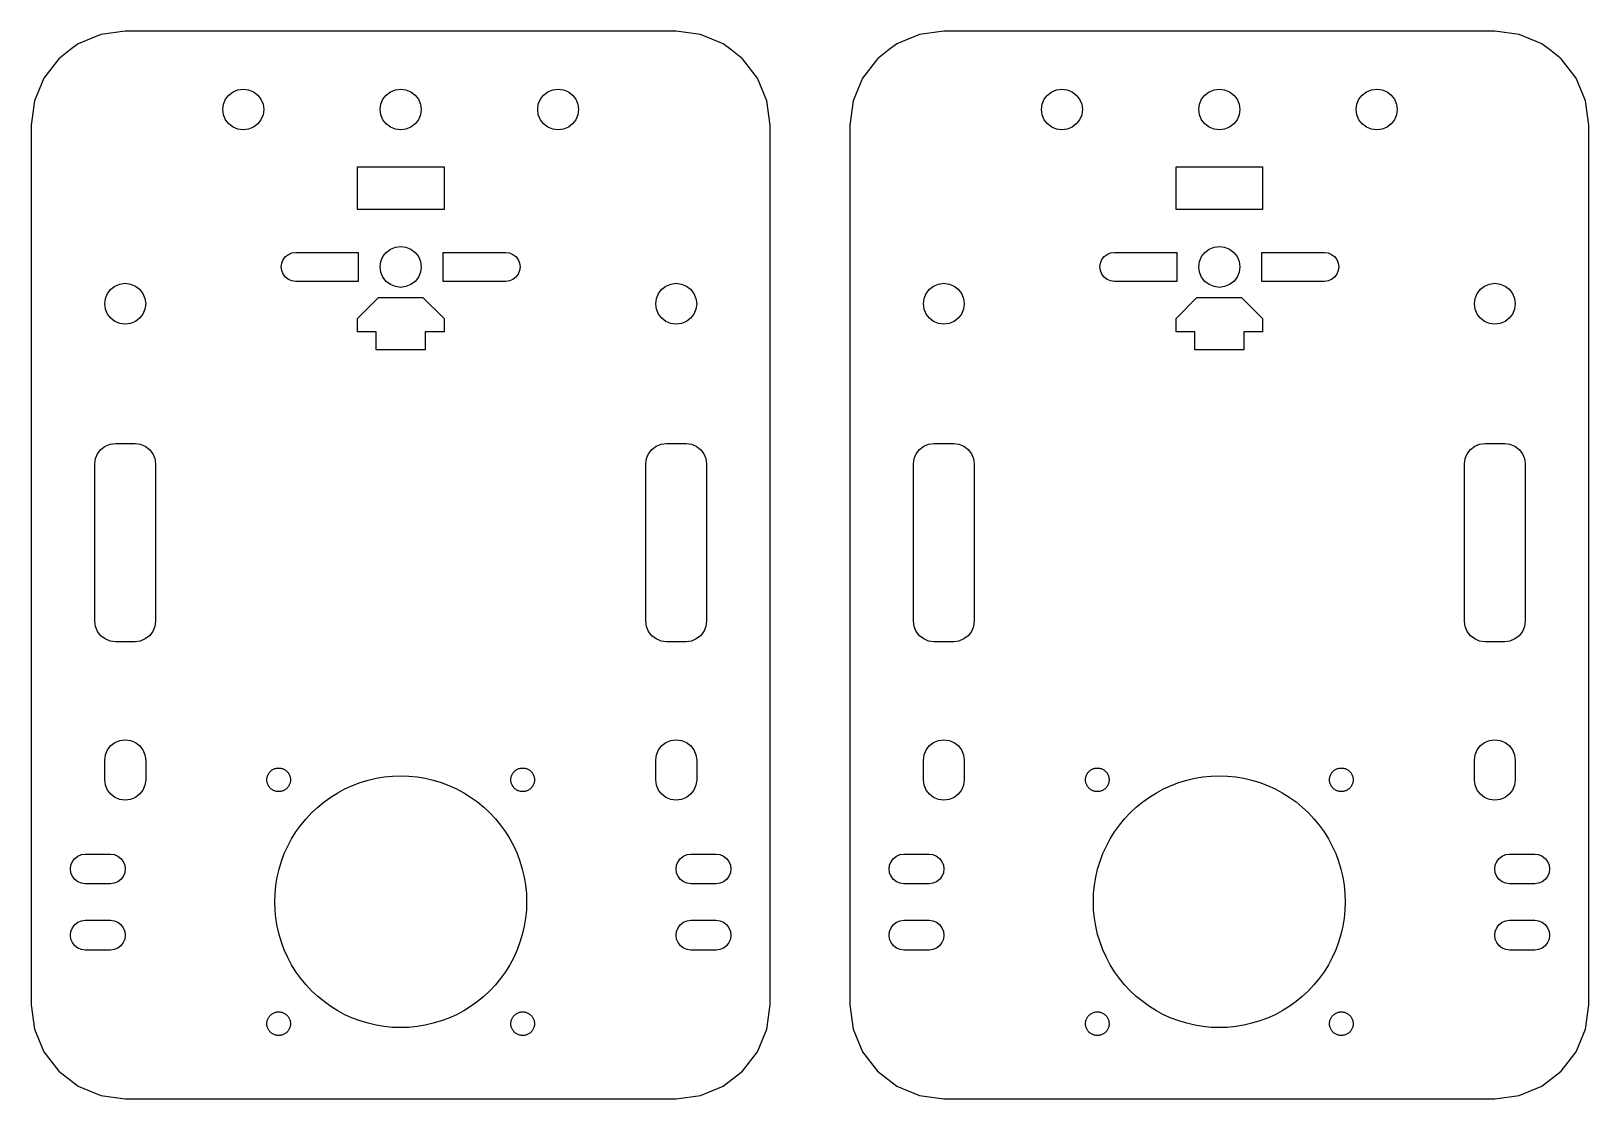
# Model space of a CAD drawing. Header units: metres. Extents: x 2991 to 3189, y 1101 to 1237.
import ezdxf

# ---------------------------------------------------------------- set-up
doc = ezdxf.new("R2010")
doc.units = ezdxf.units.M

msp = doc.modelspace()

# ---------------------------------------------------------------- linework, layer by layer
at = {"layer": 'Layer0'}
for points in [[(3067.17, 1100.88, 0), (3072.82, 1100.88, 0), (3075.91, 1101.29, 0), (3078.79, 1102.48, 0), (3081.26, 1104.38, 0), (3083.16, 1106.85, 0), (3084.35, 1109.73, 0), (3084.76, 1112.83, 0), (3084.76, 1224.64, 0), (3084.35, 1227.73, 0), (3083.16, 1230.61, 0), (3081.26, 1233.08, 0), (3079.76, 1234.23, 0), (3078.79, 1234.98, 0), (3075.91, 1236.17, 0), (3072.82, 1236.58, 0), (3002.82, 1236.58, 0), (2999.72, 1236.17, 0), (2996.84, 1234.98, 0), (2995.87, 1234.23, 0), (2994.37, 1233.08, 0), (2992.47, 1230.61, 0), (2991.28, 1227.73, 0), (2990.87, 1224.64, 0), (2990.87, 1112.83, 0), (2991.28, 1109.73, 0), (2992.47, 1106.85, 0), (2994.37, 1104.38, 0), (2996.84, 1102.48, 0), (2999.72, 1101.29, 0), (3002.82, 1100.88, 0), (3067.17, 1100.88, 0)], [(3171.17, 1100.88, 0), (3176.82, 1100.88, 0), (3179.91, 1101.29, 0), (3182.79, 1102.48, 0), (3185.26, 1104.38, 0), (3187.16, 1106.85, 0), (3188.35, 1109.73, 0), (3188.76, 1112.83, 0), (3188.76, 1224.64, 0), (3188.35, 1227.73, 0), (3187.16, 1230.61, 0), (3185.26, 1233.08, 0), (3183.76, 1234.23, 0), (3182.79, 1234.98, 0), (3179.91, 1236.17, 0), (3176.82, 1236.58, 0), (3106.82, 1236.58, 0), (3103.72, 1236.17, 0), (3100.84, 1234.98, 0), (3099.87, 1234.23, 0), (3098.37, 1233.08, 0), (3096.47, 1230.61, 0), (3095.28, 1227.73, 0), (3094.87, 1224.64, 0), (3094.87, 1112.83, 0), (3095.28, 1109.73, 0), (3096.47, 1106.85, 0), (3098.37, 1104.38, 0), (3100.84, 1102.48, 0), (3103.72, 1101.29, 0), (3106.82, 1100.88, 0), (3171.17, 1100.88, 0)], [(3020.33, 1227.29, 0), (3020.42, 1226.62, 0), (3020.33, 1225.95, 0), (3020.07, 1225.32, 0), (3019.65, 1224.78, 0), (3019.12, 1224.37, 0), (3018.49, 1224.11, 0), (3017.82, 1224.02, 0), (3017.14, 1224.11, 0), (3016.52, 1224.37, 0), (3015.98, 1224.78, 0), (3015.56, 1225.32, 0), (3015.3, 1225.95, 0), (3015.22, 1226.62, 0), (3015.3, 1227.29, 0), (3015.56, 1227.92, 0), (3015.98, 1228.46, 0), (3016.52, 1228.87, 0), (3017.14, 1229.13, 0), (3017.82, 1229.22, 0), (3018.49, 1229.13, 0), (3019.12, 1228.87, 0), (3019.65, 1228.46, 0), (3020.07, 1227.92, 0), (3020.33, 1227.29, 0)], [(3039.12, 1224.37, 0), (3038.49, 1224.11, 0), (3037.82, 1224.02, 0), (3037.14, 1224.11, 0), (3036.52, 1224.37, 0), (3035.98, 1224.78, 0), (3035.56, 1225.32, 0), (3035.3, 1225.95, 0), (3035.22, 1226.62, 0), (3035.3, 1227.29, 0), (3035.56, 1227.92, 0), (3035.98, 1228.46, 0), (3036.52, 1228.87, 0), (3037.14, 1229.13, 0), (3037.82, 1229.22, 0), (3038.49, 1229.13, 0), (3039.12, 1228.87, 0), (3039.65, 1228.46, 0), (3040.07, 1227.92, 0), (3040.33, 1227.29, 0), (3040.42, 1226.62, 0), (3040.33, 1225.95, 0), (3040.07, 1225.32, 0), (3039.65, 1224.78, 0), (3039.12, 1224.37, 0)], [(3057.14, 1224.11, 0), (3056.52, 1224.37, 0), (3055.98, 1224.78, 0), (3055.56, 1225.32, 0), (3055.3, 1225.95, 0), (3055.22, 1226.62, 0), (3055.3, 1227.29, 0), (3055.56, 1227.92, 0), (3055.98, 1228.46, 0), (3056.52, 1228.87, 0), (3057.14, 1229.13, 0), (3057.82, 1229.22, 0), (3058.49, 1229.13, 0), (3059.12, 1228.87, 0), (3059.65, 1228.46, 0), (3060.07, 1227.92, 0), (3060.33, 1227.29, 0), (3060.42, 1226.62, 0), (3060.33, 1225.95, 0), (3060.07, 1225.32, 0), (3059.65, 1224.78, 0), (3059.12, 1224.37, 0), (3058.49, 1224.11, 0), (3057.82, 1224.02, 0), (3057.14, 1224.11, 0)], [(3124.33, 1227.29, 0), (3124.42, 1226.62, 0), (3124.33, 1225.95, 0), (3124.07, 1225.32, 0), (3123.65, 1224.78, 0), (3123.12, 1224.37, 0), (3122.49, 1224.11, 0), (3121.82, 1224.02, 0), (3121.14, 1224.11, 0), (3120.52, 1224.37, 0), (3119.98, 1224.78, 0), (3119.56, 1225.32, 0), (3119.3, 1225.95, 0), (3119.22, 1226.62, 0), (3119.3, 1227.29, 0), (3119.56, 1227.92, 0), (3119.98, 1228.46, 0), (3120.52, 1228.87, 0), (3121.14, 1229.13, 0), (3121.82, 1229.22, 0), (3122.49, 1229.13, 0), (3123.12, 1228.87, 0), (3123.65, 1228.46, 0), (3124.07, 1227.92, 0), (3124.33, 1227.29, 0)], [(3143.12, 1224.37, 0), (3142.49, 1224.11, 0), (3141.82, 1224.02, 0), (3141.14, 1224.11, 0), (3140.52, 1224.37, 0), (3139.98, 1224.78, 0), (3139.56, 1225.32, 0), (3139.3, 1225.95, 0), (3139.22, 1226.62, 0), (3139.3, 1227.29, 0), (3139.56, 1227.92, 0), (3139.98, 1228.46, 0), (3140.52, 1228.87, 0), (3141.14, 1229.13, 0), (3141.82, 1229.22, 0), (3142.49, 1229.13, 0), (3143.12, 1228.87, 0), (3143.65, 1228.46, 0), (3144.07, 1227.92, 0), (3144.33, 1227.29, 0), (3144.42, 1226.62, 0), (3144.33, 1225.95, 0), (3144.07, 1225.32, 0), (3143.65, 1224.78, 0), (3143.12, 1224.37, 0)], [(3161.14, 1224.11, 0), (3160.52, 1224.37, 0), (3159.98, 1224.78, 0), (3159.56, 1225.32, 0), (3159.3, 1225.95, 0), (3159.22, 1226.62, 0), (3159.3, 1227.29, 0), (3159.56, 1227.92, 0), (3159.98, 1228.46, 0), (3160.52, 1228.87, 0), (3161.14, 1229.13, 0), (3161.82, 1229.22, 0), (3162.49, 1229.13, 0), (3163.12, 1228.87, 0), (3163.65, 1228.46, 0), (3164.07, 1227.92, 0), (3164.33, 1227.29, 0), (3164.42, 1226.62, 0), (3164.33, 1225.95, 0), (3164.07, 1225.32, 0), (3163.65, 1224.78, 0), (3163.12, 1224.37, 0), (3162.49, 1224.11, 0), (3161.82, 1224.02, 0), (3161.14, 1224.11, 0)], [(3043.32, 1213.92, 0), (3032.32, 1213.92, 0), (3032.32, 1219.32, 0), (3043.32, 1219.32, 0), (3043.32, 1213.92, 0)], [(3147.32, 1213.92, 0), (3136.32, 1213.92, 0), (3136.32, 1219.32, 0), (3147.32, 1219.32, 0), (3147.32, 1213.92, 0)], [(3035.56, 1207.92, 0), (3035.98, 1208.46, 0), (3036.52, 1208.87, 0), (3037.14, 1209.13, 0), (3037.82, 1209.22, 0), (3038.49, 1209.13, 0), (3039.12, 1208.87, 0), (3039.65, 1208.46, 0), (3040.07, 1207.92, 0), (3040.33, 1207.29, 0), (3040.42, 1206.62, 0), (3040.33, 1205.95, 0), (3040.07, 1205.32, 0), (3039.65, 1204.78, 0), (3039.12, 1204.37, 0), (3038.49, 1204.11, 0), (3037.82, 1204.02, 0), (3037.14, 1204.11, 0), (3036.52, 1204.37, 0), (3035.98, 1204.78, 0), (3035.56, 1205.32, 0), (3035.3, 1205.95, 0), (3035.22, 1206.62, 0), (3035.3, 1207.29, 0), (3035.56, 1207.92, 0)], [(3139.56, 1207.92, 0), (3139.98, 1208.46, 0), (3140.52, 1208.87, 0), (3141.14, 1209.13, 0), (3141.82, 1209.22, 0), (3142.49, 1209.13, 0), (3143.12, 1208.87, 0), (3143.65, 1208.46, 0), (3144.07, 1207.92, 0), (3144.33, 1207.29, 0), (3144.42, 1206.62, 0), (3144.33, 1205.95, 0), (3144.07, 1205.32, 0), (3143.65, 1204.78, 0), (3143.12, 1204.37, 0), (3142.49, 1204.11, 0), (3141.82, 1204.02, 0), (3141.14, 1204.11, 0), (3140.52, 1204.37, 0), (3139.98, 1204.78, 0), (3139.56, 1205.32, 0), (3139.3, 1205.95, 0), (3139.22, 1206.62, 0), (3139.3, 1207.29, 0), (3139.56, 1207.92, 0)], [(3024, 1208.4, 0), (3024.48, 1208.46, 0), (3032.42, 1208.46, 0), (3032.42, 1204.78, 0), (3024.48, 1204.78, 0), (3024, 1204.85, 0), (3023.56, 1205.03, 0), (3023.18, 1205.32, 0), (3022.88, 1205.7, 0), (3022.7, 1206.15, 0), (3022.64, 1206.62, 0), (3022.7, 1207.1, 0), (3022.88, 1207.54, 0), (3023.18, 1207.92, 0), (3023.56, 1208.21, 0), (3024, 1208.4, 0)], [(3043.22, 1208.46, 0), (3051.16, 1208.46, 0), (3051.63, 1208.4, 0), (3052.07, 1208.21, 0), (3052.46, 1207.92, 0), (3052.75, 1207.54, 0), (3052.93, 1207.1, 0), (3052.99, 1206.62, 0), (3052.93, 1206.15, 0), (3052.75, 1205.7, 0), (3052.46, 1205.32, 0), (3052.07, 1205.03, 0), (3051.63, 1204.85, 0), (3051.16, 1204.78, 0), (3043.22, 1204.78, 0), (3043.22, 1208.46, 0)], [(3128, 1208.4, 0), (3128.48, 1208.46, 0), (3136.42, 1208.46, 0), (3136.42, 1204.78, 0), (3128.48, 1204.78, 0), (3128, 1204.85, 0), (3127.56, 1205.03, 0), (3127.18, 1205.32, 0), (3126.88, 1205.7, 0), (3126.7, 1206.15, 0), (3126.64, 1206.62, 0), (3126.7, 1207.1, 0), (3126.88, 1207.54, 0), (3127.18, 1207.92, 0), (3127.56, 1208.21, 0), (3128, 1208.4, 0)], [(3147.22, 1208.46, 0), (3155.16, 1208.46, 0), (3155.63, 1208.4, 0), (3156.07, 1208.21, 0), (3156.46, 1207.92, 0), (3156.75, 1207.54, 0), (3156.93, 1207.1, 0), (3156.99, 1206.62, 0), (3156.93, 1206.15, 0), (3156.75, 1205.7, 0), (3156.46, 1205.32, 0), (3156.07, 1205.03, 0), (3155.63, 1204.85, 0), (3155.16, 1204.78, 0), (3147.22, 1204.78, 0), (3147.22, 1208.46, 0)], [(3002.14, 1204.44, 0), (3002.82, 1204.53, 0), (3003.49, 1204.44, 0), (3004.12, 1204.18, 0), (3004.65, 1203.77, 0), (3005.07, 1203.23, 0), (3005.33, 1202.6, 0), (3005.42, 1201.93, 0), (3005.33, 1201.26, 0), (3005.07, 1200.63, 0), (3004.65, 1200.09, 0), (3004.12, 1199.68, 0), (3003.49, 1199.42, 0), (3002.82, 1199.33, 0), (3002.14, 1199.42, 0), (3001.52, 1199.68, 0), (3000.98, 1200.09, 0), (3000.56, 1200.63, 0), (3000.3, 1201.26, 0), (3000.22, 1201.93, 0), (3000.3, 1202.6, 0), (3000.56, 1203.23, 0), (3000.98, 1203.77, 0), (3001.52, 1204.18, 0), (3002.14, 1204.44, 0)], [(3075.42, 1201.93, 0), (3075.33, 1201.26, 0), (3075.07, 1200.63, 0), (3074.65, 1200.09, 0), (3074.12, 1199.68, 0), (3073.49, 1199.42, 0), (3072.82, 1199.33, 0), (3072.14, 1199.42, 0), (3071.52, 1199.68, 0), (3070.98, 1200.09, 0), (3070.56, 1200.63, 0), (3070.3, 1201.26, 0), (3070.22, 1201.93, 0), (3070.3, 1202.6, 0), (3070.56, 1203.23, 0), (3070.98, 1203.77, 0), (3071.52, 1204.18, 0), (3072.14, 1204.44, 0), (3072.82, 1204.53, 0), (3073.49, 1204.44, 0), (3074.12, 1204.18, 0), (3074.65, 1203.77, 0), (3075.07, 1203.23, 0), (3075.33, 1202.6, 0), (3075.42, 1201.93, 0)], [(3106.14, 1204.44, 0), (3106.82, 1204.53, 0), (3107.49, 1204.44, 0), (3108.12, 1204.18, 0), (3108.65, 1203.77, 0), (3109.07, 1203.23, 0), (3109.33, 1202.6, 0), (3109.42, 1201.93, 0), (3109.33, 1201.26, 0), (3109.07, 1200.63, 0), (3108.65, 1200.09, 0), (3108.12, 1199.68, 0), (3107.49, 1199.42, 0), (3106.82, 1199.33, 0), (3106.14, 1199.42, 0), (3105.52, 1199.68, 0), (3104.98, 1200.09, 0), (3104.56, 1200.63, 0), (3104.3, 1201.26, 0), (3104.22, 1201.93, 0), (3104.3, 1202.6, 0), (3104.56, 1203.23, 0), (3104.98, 1203.77, 0), (3105.52, 1204.18, 0), (3106.14, 1204.44, 0)], [(3179.42, 1201.93, 0), (3179.33, 1201.26, 0), (3179.07, 1200.63, 0), (3178.65, 1200.09, 0), (3178.12, 1199.68, 0), (3177.49, 1199.42, 0), (3176.82, 1199.33, 0), (3176.14, 1199.42, 0), (3175.52, 1199.68, 0), (3174.98, 1200.09, 0), (3174.56, 1200.63, 0), (3174.3, 1201.26, 0), (3174.22, 1201.93, 0), (3174.3, 1202.6, 0), (3174.56, 1203.23, 0), (3174.98, 1203.77, 0), (3175.52, 1204.18, 0), (3176.14, 1204.44, 0), (3176.82, 1204.53, 0), (3177.49, 1204.44, 0), (3178.12, 1204.18, 0), (3178.65, 1203.77, 0), (3179.07, 1203.23, 0), (3179.33, 1202.6, 0), (3179.42, 1201.93, 0)], [(3032.32, 1200.06, 0), (3034.98, 1202.72, 0), (3040.65, 1202.72, 0), (3043.32, 1200.06, 0), (3043.32, 1198.38, 0), (3040.94, 1198.38, 0), (3040.94, 1196.08, 0), (3034.69, 1196.08, 0), (3034.69, 1198.38, 0), (3032.32, 1198.38, 0), (3032.32, 1200.06, 0)], [(3136.32, 1200.06, 0), (3138.98, 1202.72, 0), (3144.65, 1202.72, 0), (3147.32, 1200.06, 0), (3147.32, 1198.38, 0), (3144.94, 1198.38, 0), (3144.94, 1196.08, 0), (3138.69, 1196.08, 0), (3138.69, 1198.38, 0), (3136.32, 1198.38, 0), (3136.32, 1200.06, 0)], [(2998.97, 1181.58, 0), (2999.05, 1182.25, 0), (2999.31, 1182.88, 0), (2999.73, 1183.42, 0), (3000.27, 1183.83, 0), (3000.89, 1184.09, 0), (3001.57, 1184.18, 0), (3004.07, 1184.18, 0), (3004.74, 1184.09, 0), (3005.37, 1183.83, 0), (3005.9, 1183.42, 0), (3006.32, 1182.88, 0), (3006.58, 1182.25, 0), (3006.67, 1181.58, 0), (3006.67, 1161.58, 0), (3006.58, 1160.91, 0), (3006.32, 1160.28, 0), (3005.9, 1159.74, 0), (3005.37, 1159.33, 0), (3004.74, 1159.07, 0), (3004.07, 1158.98, 0), (3001.57, 1158.98, 0), (3000.89, 1159.07, 0), (3000.27, 1159.33, 0), (2999.73, 1159.74, 0), (2999.31, 1160.28, 0), (2999.05, 1160.91, 0), (2998.97, 1161.58, 0), (2998.97, 1181.58, 0)], [(3074.07, 1184.18, 0), (3074.74, 1184.09, 0), (3075.37, 1183.83, 0), (3075.9, 1183.42, 0), (3076.32, 1182.88, 0), (3076.58, 1182.25, 0), (3076.67, 1181.58, 0), (3076.67, 1161.58, 0), (3076.58, 1160.91, 0), (3076.32, 1160.28, 0), (3075.9, 1159.74, 0), (3075.37, 1159.33, 0), (3074.74, 1159.07, 0), (3074.07, 1158.98, 0), (3071.57, 1158.98, 0), (3070.89, 1159.07, 0), (3070.27, 1159.33, 0), (3069.73, 1159.74, 0), (3069.31, 1160.28, 0), (3069.05, 1160.91, 0), (3068.97, 1161.58, 0), (3068.97, 1181.58, 0), (3069.05, 1182.25, 0), (3069.31, 1182.88, 0), (3069.73, 1183.42, 0), (3070.27, 1183.83, 0), (3070.89, 1184.09, 0), (3071.57, 1184.18, 0), (3074.07, 1184.18, 0)], [(3102.97, 1181.58, 0), (3103.05, 1182.25, 0), (3103.31, 1182.88, 0), (3103.73, 1183.42, 0), (3104.27, 1183.83, 0), (3104.89, 1184.09, 0), (3105.57, 1184.18, 0), (3108.07, 1184.18, 0), (3108.74, 1184.09, 0), (3109.37, 1183.83, 0), (3109.9, 1183.42, 0), (3110.32, 1182.88, 0), (3110.58, 1182.25, 0), (3110.67, 1181.58, 0), (3110.67, 1161.58, 0), (3110.58, 1160.91, 0), (3110.32, 1160.28, 0), (3109.9, 1159.74, 0), (3109.37, 1159.33, 0), (3108.74, 1159.07, 0), (3108.07, 1158.98, 0), (3105.57, 1158.98, 0), (3104.89, 1159.07, 0), (3104.27, 1159.33, 0), (3103.73, 1159.74, 0), (3103.31, 1160.28, 0), (3103.05, 1160.91, 0), (3102.97, 1161.58, 0), (3102.97, 1181.58, 0)], [(3178.07, 1184.18, 0), (3178.74, 1184.09, 0), (3179.37, 1183.83, 0), (3179.9, 1183.42, 0), (3180.32, 1182.88, 0), (3180.58, 1182.25, 0), (3180.67, 1181.58, 0), (3180.67, 1161.58, 0), (3180.58, 1160.91, 0), (3180.32, 1160.28, 0), (3179.9, 1159.74, 0), (3179.37, 1159.33, 0), (3178.74, 1159.07, 0), (3178.07, 1158.98, 0), (3175.57, 1158.98, 0), (3174.89, 1159.07, 0), (3174.27, 1159.33, 0), (3173.73, 1159.74, 0), (3173.31, 1160.28, 0), (3173.05, 1160.91, 0), (3172.97, 1161.58, 0), (3172.97, 1181.58, 0), (3173.05, 1182.25, 0), (3173.31, 1182.88, 0), (3173.73, 1183.42, 0), (3174.27, 1183.83, 0), (3174.89, 1184.09, 0), (3175.57, 1184.18, 0), (3178.07, 1184.18, 0)], [(3000.98, 1145.77, 0), (3001.52, 1146.18, 0), (3002.14, 1146.44, 0), (3002.82, 1146.53, 0), (3003.49, 1146.44, 0), (3004.12, 1146.18, 0), (3004.65, 1145.77, 0), (3005.07, 1145.23, 0), (3005.33, 1144.6, 0), (3005.42, 1143.93, 0), (3005.42, 1141.43, 0), (3005.33, 1140.76, 0), (3005.07, 1140.13, 0), (3004.65, 1139.59, 0), (3004.12, 1139.18, 0), (3003.49, 1138.92, 0), (3002.82, 1138.83, 0), (3002.14, 1138.92, 0), (3001.52, 1139.18, 0), (3000.98, 1139.59, 0), (3000.56, 1140.13, 0), (3000.3, 1140.76, 0), (3000.22, 1141.43, 0), (3000.22, 1143.93, 0), (3000.3, 1144.6, 0), (3000.56, 1145.23, 0), (3000.98, 1145.77, 0)], [(3075.33, 1144.6, 0), (3075.42, 1143.93, 0), (3075.42, 1141.43, 0), (3075.33, 1140.76, 0), (3075.07, 1140.13, 0), (3074.65, 1139.59, 0), (3074.12, 1139.18, 0), (3073.49, 1138.92, 0), (3072.82, 1138.83, 0), (3072.14, 1138.92, 0), (3071.52, 1139.18, 0), (3070.98, 1139.59, 0), (3070.56, 1140.13, 0), (3070.3, 1140.76, 0), (3070.22, 1141.43, 0), (3070.22, 1143.93, 0), (3070.3, 1144.6, 0), (3070.56, 1145.23, 0), (3070.98, 1145.77, 0), (3071.52, 1146.18, 0), (3072.14, 1146.44, 0), (3072.82, 1146.53, 0), (3073.49, 1146.44, 0), (3074.12, 1146.18, 0), (3074.65, 1145.77, 0), (3075.07, 1145.23, 0), (3075.33, 1144.6, 0)], [(3104.98, 1145.77, 0), (3105.52, 1146.18, 0), (3106.14, 1146.44, 0), (3106.82, 1146.53, 0), (3107.49, 1146.44, 0), (3108.12, 1146.18, 0), (3108.65, 1145.77, 0), (3109.07, 1145.23, 0), (3109.33, 1144.6, 0), (3109.42, 1143.93, 0), (3109.42, 1141.43, 0), (3109.33, 1140.76, 0), (3109.07, 1140.13, 0), (3108.65, 1139.59, 0), (3108.12, 1139.18, 0), (3107.49, 1138.92, 0), (3106.82, 1138.83, 0), (3106.14, 1138.92, 0), (3105.52, 1139.18, 0), (3104.98, 1139.59, 0), (3104.56, 1140.13, 0), (3104.3, 1140.76, 0), (3104.22, 1141.43, 0), (3104.22, 1143.93, 0), (3104.3, 1144.6, 0), (3104.56, 1145.23, 0), (3104.98, 1145.77, 0)], [(3179.33, 1144.6, 0), (3179.42, 1143.93, 0), (3179.42, 1141.43, 0), (3179.33, 1140.76, 0), (3179.07, 1140.13, 0), (3178.65, 1139.59, 0), (3178.12, 1139.18, 0), (3177.49, 1138.92, 0), (3176.82, 1138.83, 0), (3176.14, 1138.92, 0), (3175.52, 1139.18, 0), (3174.98, 1139.59, 0), (3174.56, 1140.13, 0), (3174.3, 1140.76, 0), (3174.22, 1141.43, 0), (3174.22, 1143.93, 0), (3174.3, 1144.6, 0), (3174.56, 1145.23, 0), (3174.98, 1145.77, 0), (3175.52, 1146.18, 0), (3176.14, 1146.44, 0), (3176.82, 1146.53, 0), (3177.49, 1146.44, 0), (3178.12, 1146.18, 0), (3178.65, 1145.77, 0), (3179.07, 1145.23, 0), (3179.33, 1144.6, 0)], [(3022.7, 1142.88, 0), (3022.8, 1142.85, 0), (3022.89, 1142.82, 0), (3022.98, 1142.78, 0), (3023.07, 1142.73, 0), (3023.15, 1142.68, 0), (3023.23, 1142.62, 0), (3023.3, 1142.56, 0), (3023.38, 1142.49, 0), (3023.44, 1142.42, 0), (3023.51, 1142.34, 0), (3023.56, 1142.26, 0), (3023.61, 1142.18, 0), (3023.66, 1142.09, 0), (3023.7, 1142, 0), (3023.74, 1141.91, 0), (3023.76, 1141.82, 0), (3023.79, 1141.72, 0), (3023.8, 1141.63, 0), (3023.81, 1141.53, 0), (3023.82, 1141.43, 0), (3023.81, 1141.33, 0), (3023.8, 1141.23, 0), (3023.79, 1141.14, 0), (3023.76, 1141.04, 0), (3023.74, 1140.95, 0), (3023.7, 1140.86, 0), (3023.66, 1140.77, 0), (3023.61, 1140.68, 0), (3023.56, 1140.6, 0), (3023.51, 1140.52, 0), (3023.44, 1140.44, 0), (3023.38, 1140.37, 0), (3023.3, 1140.3, 0), (3023.23, 1140.24, 0), (3023.15, 1140.18, 0), (3023.07, 1140.13, 0), (3022.98, 1140.09, 0), (3022.89, 1140.04, 0), (3022.8, 1140.01, 0), (3022.7, 1139.98, 0), (3022.61, 1139.96, 0), (3022.51, 1139.94, 0), (3022.41, 1139.93, 0), (3022.32, 1139.93, 0), (3022.22, 1139.93, 0), (3022.12, 1139.94, 0), (3022.02, 1139.96, 0), (3021.93, 1139.98, 0), (3021.83, 1140.01, 0), (3021.74, 1140.04, 0), (3021.65, 1140.09, 0), (3021.57, 1140.13, 0), (3021.48, 1140.18, 0), (3021.4, 1140.24, 0), (3021.33, 1140.3, 0), (3021.25, 1140.37, 0), (3021.19, 1140.44, 0), (3021.13, 1140.52, 0), (3021.07, 1140.6, 0), (3021.02, 1140.68, 0), (3020.97, 1140.77, 0), (3020.93, 1140.86, 0), (3020.9, 1140.95, 0), (3020.87, 1141.04, 0), (3020.84, 1141.14, 0), (3020.83, 1141.23, 0), (3020.82, 1141.33, 0), (3020.82, 1141.43, 0), (3020.82, 1141.53, 0), (3020.83, 1141.63, 0), (3020.84, 1141.72, 0), (3020.87, 1141.82, 0), (3020.9, 1141.91, 0), (3020.93, 1142, 0), (3020.97, 1142.09, 0), (3021.02, 1142.18, 0), (3021.07, 1142.26, 0), (3021.13, 1142.34, 0), (3021.19, 1142.42, 0), (3021.25, 1142.49, 0), (3021.33, 1142.56, 0), (3021.4, 1142.62, 0), (3021.48, 1142.68, 0), (3021.57, 1142.73, 0), (3021.65, 1142.78, 0), (3021.74, 1142.82, 0), (3021.83, 1142.85, 0), (3021.93, 1142.88, 0), (3022.02, 1142.9, 0), (3022.12, 1142.92, 0), (3022.22, 1142.93, 0), (3022.32, 1142.93, 0), (3022.41, 1142.93, 0), (3022.51, 1142.92, 0), (3022.61, 1142.9, 0), (3022.7, 1142.88, 0)], [(3023.96, 1133.93, 0), (3024.51, 1134.82, 0), (3025.12, 1135.67, 0), (3025.79, 1136.48, 0), (3026.5, 1137.24, 0), (3027.27, 1137.96, 0), (3028.08, 1138.62, 0), (3028.93, 1139.23, 0), (3029.82, 1139.79, 0), (3030.74, 1140.28, 0), (3031.69, 1140.71, 0), (3032.67, 1141.08, 0), (3033.67, 1141.39, 0), (3034.69, 1141.62, 0), (3035.73, 1141.79, 0), (3036.77, 1141.9, 0), (3037.82, 1141.93, 0), (3038.86, 1141.9, 0), (3039.9, 1141.79, 0), (3040.94, 1141.62, 0), (3041.96, 1141.39, 0), (3042.96, 1141.08, 0), (3043.94, 1140.71, 0), (3044.89, 1140.28, 0), (3045.82, 1139.79, 0), (3046.7, 1139.23, 0), (3047.56, 1138.62, 0), (3048.36, 1137.96, 0), (3049.13, 1137.24, 0), (3049.84, 1136.48, 0), (3050.51, 1135.67, 0), (3051.12, 1134.82, 0), (3051.67, 1133.93, 0), (3052.17, 1133.01, 0), (3052.6, 1132.05, 0), (3052.97, 1131.07, 0), (3053.27, 1130.07, 0), (3053.51, 1129.05, 0), (3053.68, 1128.02, 0), (3053.78, 1126.98, 0), (3053.82, 1125.93, 0), (3053.78, 1124.88, 0), (3053.68, 1123.84, 0), (3053.51, 1122.81, 0), (3053.27, 1121.79, 0), (3052.97, 1120.79, 0), (3052.6, 1119.81, 0), (3052.17, 1118.85, 0), (3051.67, 1117.93, 0), (3051.12, 1117.04, 0), (3050.51, 1116.19, 0), (3049.84, 1115.38, 0), (3049.13, 1114.62, 0), (3048.36, 1113.9, 0), (3047.56, 1113.24, 0), (3046.7, 1112.63, 0), (3045.82, 1112.07, 0), (3044.89, 1111.58, 0), (3043.94, 1111.15, 0), (3042.96, 1110.78, 0), (3041.96, 1110.48, 0), (3040.94, 1110.24, 0), (3039.9, 1110.07, 0), (3038.86, 1109.96, 0), (3037.82, 1109.93, 0), (3036.77, 1109.96, 0), (3035.73, 1110.07, 0), (3034.69, 1110.24, 0), (3033.67, 1110.48, 0), (3032.67, 1110.78, 0), (3031.69, 1111.15, 0), (3030.74, 1111.58, 0), (3029.82, 1112.07, 0), (3028.93, 1112.63, 0), (3028.08, 1113.24, 0), (3027.27, 1113.9, 0), (3026.5, 1114.62, 0), (3025.79, 1115.38, 0), (3025.12, 1116.19, 0), (3024.51, 1117.04, 0), (3023.96, 1117.93, 0), (3023.47, 1118.85, 0), (3023.03, 1119.81, 0), (3022.66, 1120.79, 0), (3022.36, 1121.79, 0), (3022.12, 1122.81, 0), (3021.95, 1123.84, 0), (3021.85, 1124.88, 0), (3021.82, 1125.93, 0), (3021.85, 1126.98, 0), (3021.95, 1128.02, 0), (3022.12, 1129.05, 0), (3022.36, 1130.07, 0), (3022.66, 1131.07, 0), (3023.03, 1132.05, 0), (3023.47, 1133.01, 0), (3023.96, 1133.93, 0)], [(3054.74, 1140.95, 0), (3054.7, 1140.86, 0), (3054.66, 1140.77, 0), (3054.61, 1140.68, 0), (3054.56, 1140.6, 0), (3054.51, 1140.52, 0), (3054.44, 1140.44, 0), (3054.38, 1140.37, 0), (3054.3, 1140.3, 0), (3054.23, 1140.24, 0), (3054.15, 1140.18, 0), (3054.07, 1140.13, 0), (3053.98, 1140.09, 0), (3053.89, 1140.04, 0), (3053.8, 1140.01, 0), (3053.7, 1139.98, 0), (3053.61, 1139.96, 0), (3053.51, 1139.94, 0), (3053.41, 1139.93, 0), (3053.32, 1139.93, 0), (3053.22, 1139.93, 0), (3053.12, 1139.94, 0), (3053.02, 1139.96, 0), (3052.93, 1139.98, 0), (3052.83, 1140.01, 0), (3052.74, 1140.04, 0), (3052.65, 1140.09, 0), (3052.57, 1140.13, 0), (3052.48, 1140.18, 0), (3052.4, 1140.24, 0), (3052.33, 1140.3, 0), (3052.25, 1140.37, 0), (3052.19, 1140.44, 0), (3052.13, 1140.52, 0), (3052.07, 1140.6, 0), (3052.02, 1140.68, 0), (3051.97, 1140.77, 0), (3051.93, 1140.86, 0), (3051.9, 1140.95, 0), (3051.87, 1141.04, 0), (3051.84, 1141.14, 0), (3051.83, 1141.23, 0), (3051.82, 1141.33, 0), (3051.82, 1141.43, 0), (3051.82, 1141.53, 0), (3051.83, 1141.63, 0), (3051.84, 1141.72, 0), (3051.87, 1141.82, 0), (3051.9, 1141.91, 0), (3051.93, 1142, 0), (3051.97, 1142.09, 0), (3052.02, 1142.18, 0), (3052.07, 1142.26, 0), (3052.13, 1142.34, 0), (3052.19, 1142.42, 0), (3052.25, 1142.49, 0), (3052.33, 1142.56, 0), (3052.4, 1142.62, 0), (3052.48, 1142.68, 0), (3052.57, 1142.73, 0), (3052.65, 1142.78, 0), (3052.74, 1142.82, 0), (3052.83, 1142.85, 0), (3052.93, 1142.88, 0), (3053.02, 1142.9, 0), (3053.12, 1142.92, 0), (3053.22, 1142.93, 0), (3053.32, 1142.93, 0), (3053.41, 1142.93, 0), (3053.51, 1142.92, 0), (3053.61, 1142.9, 0), (3053.7, 1142.88, 0), (3053.8, 1142.85, 0), (3053.89, 1142.82, 0), (3053.98, 1142.78, 0), (3054.07, 1142.73, 0), (3054.15, 1142.68, 0), (3054.23, 1142.62, 0), (3054.3, 1142.56, 0), (3054.38, 1142.49, 0), (3054.44, 1142.42, 0), (3054.51, 1142.34, 0), (3054.56, 1142.26, 0), (3054.61, 1142.18, 0), (3054.66, 1142.09, 0), (3054.7, 1142, 0), (3054.74, 1141.91, 0), (3054.76, 1141.82, 0), (3054.79, 1141.72, 0), (3054.8, 1141.63, 0), (3054.81, 1141.53, 0), (3054.82, 1141.43, 0), (3054.81, 1141.33, 0), (3054.8, 1141.23, 0), (3054.79, 1141.14, 0), (3054.76, 1141.04, 0), (3054.74, 1140.95, 0)], [(3126.7, 1142.88, 0), (3126.8, 1142.85, 0), (3126.89, 1142.82, 0), (3126.98, 1142.78, 0), (3127.07, 1142.73, 0), (3127.15, 1142.68, 0), (3127.23, 1142.62, 0), (3127.3, 1142.56, 0), (3127.38, 1142.49, 0), (3127.44, 1142.42, 0), (3127.51, 1142.34, 0), (3127.56, 1142.26, 0), (3127.61, 1142.18, 0), (3127.66, 1142.09, 0), (3127.7, 1142, 0), (3127.74, 1141.91, 0), (3127.76, 1141.82, 0), (3127.79, 1141.72, 0), (3127.8, 1141.63, 0), (3127.81, 1141.53, 0), (3127.82, 1141.43, 0), (3127.81, 1141.33, 0), (3127.8, 1141.23, 0), (3127.79, 1141.14, 0), (3127.76, 1141.04, 0), (3127.74, 1140.95, 0), (3127.7, 1140.86, 0), (3127.66, 1140.77, 0), (3127.61, 1140.68, 0), (3127.56, 1140.6, 0), (3127.51, 1140.52, 0), (3127.44, 1140.44, 0), (3127.38, 1140.37, 0), (3127.3, 1140.3, 0), (3127.23, 1140.24, 0), (3127.15, 1140.18, 0), (3127.07, 1140.13, 0), (3126.98, 1140.09, 0), (3126.89, 1140.04, 0), (3126.8, 1140.01, 0), (3126.7, 1139.98, 0), (3126.61, 1139.96, 0), (3126.51, 1139.94, 0), (3126.41, 1139.93, 0), (3126.32, 1139.93, 0), (3126.22, 1139.93, 0), (3126.12, 1139.94, 0), (3126.02, 1139.96, 0), (3125.93, 1139.98, 0), (3125.83, 1140.01, 0), (3125.74, 1140.04, 0), (3125.65, 1140.09, 0), (3125.57, 1140.13, 0), (3125.48, 1140.18, 0), (3125.4, 1140.24, 0), (3125.33, 1140.3, 0), (3125.25, 1140.37, 0), (3125.19, 1140.44, 0), (3125.13, 1140.52, 0), (3125.07, 1140.6, 0), (3125.02, 1140.68, 0), (3124.97, 1140.77, 0), (3124.93, 1140.86, 0), (3124.9, 1140.95, 0), (3124.87, 1141.04, 0), (3124.84, 1141.14, 0), (3124.83, 1141.23, 0), (3124.82, 1141.33, 0), (3124.82, 1141.43, 0), (3124.82, 1141.53, 0), (3124.83, 1141.63, 0), (3124.84, 1141.72, 0), (3124.87, 1141.82, 0), (3124.9, 1141.91, 0), (3124.93, 1142, 0), (3124.97, 1142.09, 0), (3125.02, 1142.18, 0), (3125.07, 1142.26, 0), (3125.13, 1142.34, 0), (3125.19, 1142.42, 0), (3125.25, 1142.49, 0), (3125.33, 1142.56, 0), (3125.4, 1142.62, 0), (3125.48, 1142.68, 0), (3125.57, 1142.73, 0), (3125.65, 1142.78, 0), (3125.74, 1142.82, 0), (3125.83, 1142.85, 0), (3125.93, 1142.88, 0), (3126.02, 1142.9, 0), (3126.12, 1142.92, 0), (3126.22, 1142.93, 0), (3126.32, 1142.93, 0), (3126.41, 1142.93, 0), (3126.51, 1142.92, 0), (3126.61, 1142.9, 0), (3126.7, 1142.88, 0)], [(3127.96, 1133.93, 0), (3128.51, 1134.82, 0), (3129.12, 1135.67, 0), (3129.79, 1136.48, 0), (3130.5, 1137.24, 0), (3131.27, 1137.96, 0), (3132.08, 1138.62, 0), (3132.93, 1139.23, 0), (3133.82, 1139.79, 0), (3134.74, 1140.28, 0), (3135.69, 1140.71, 0), (3136.67, 1141.08, 0), (3137.67, 1141.39, 0), (3138.69, 1141.62, 0), (3139.73, 1141.79, 0), (3140.77, 1141.9, 0), (3141.82, 1141.93, 0), (3142.86, 1141.9, 0), (3143.9, 1141.79, 0), (3144.94, 1141.62, 0), (3145.96, 1141.39, 0), (3146.96, 1141.08, 0), (3147.94, 1140.71, 0), (3148.89, 1140.28, 0), (3149.82, 1139.79, 0), (3150.7, 1139.23, 0), (3151.56, 1138.62, 0), (3152.36, 1137.96, 0), (3153.13, 1137.24, 0), (3153.84, 1136.48, 0), (3154.51, 1135.67, 0), (3155.12, 1134.82, 0), (3155.67, 1133.93, 0), (3156.17, 1133.01, 0), (3156.6, 1132.05, 0), (3156.97, 1131.07, 0), (3157.27, 1130.07, 0), (3157.51, 1129.05, 0), (3157.68, 1128.02, 0), (3157.78, 1126.98, 0), (3157.82, 1125.93, 0), (3157.78, 1124.88, 0), (3157.68, 1123.84, 0), (3157.51, 1122.81, 0), (3157.27, 1121.79, 0), (3156.97, 1120.79, 0), (3156.6, 1119.81, 0), (3156.17, 1118.85, 0), (3155.67, 1117.93, 0), (3155.12, 1117.04, 0), (3154.51, 1116.19, 0), (3153.84, 1115.38, 0), (3153.13, 1114.62, 0), (3152.36, 1113.9, 0), (3151.56, 1113.24, 0), (3150.7, 1112.63, 0), (3149.82, 1112.07, 0), (3148.89, 1111.58, 0), (3147.94, 1111.15, 0), (3146.96, 1110.78, 0), (3145.96, 1110.48, 0), (3144.94, 1110.24, 0), (3143.9, 1110.07, 0), (3142.86, 1109.96, 0), (3141.82, 1109.93, 0), (3140.77, 1109.96, 0), (3139.73, 1110.07, 0), (3138.69, 1110.24, 0), (3137.67, 1110.48, 0), (3136.67, 1110.78, 0), (3135.69, 1111.15, 0), (3134.74, 1111.58, 0), (3133.82, 1112.07, 0), (3132.93, 1112.63, 0), (3132.08, 1113.24, 0), (3131.27, 1113.9, 0), (3130.5, 1114.62, 0), (3129.79, 1115.38, 0), (3129.12, 1116.19, 0), (3128.51, 1117.04, 0), (3127.96, 1117.93, 0), (3127.47, 1118.85, 0), (3127.03, 1119.81, 0), (3126.66, 1120.79, 0), (3126.36, 1121.79, 0), (3126.12, 1122.81, 0), (3125.95, 1123.84, 0), (3125.85, 1124.88, 0), (3125.82, 1125.93, 0), (3125.85, 1126.98, 0), (3125.95, 1128.02, 0), (3126.12, 1129.05, 0), (3126.36, 1130.07, 0), (3126.66, 1131.07, 0), (3127.03, 1132.05, 0), (3127.47, 1133.01, 0), (3127.96, 1133.93, 0)], [(3158.74, 1140.95, 0), (3158.7, 1140.86, 0), (3158.66, 1140.77, 0), (3158.61, 1140.68, 0), (3158.56, 1140.6, 0), (3158.51, 1140.52, 0), (3158.44, 1140.44, 0), (3158.38, 1140.37, 0), (3158.3, 1140.3, 0), (3158.23, 1140.24, 0), (3158.15, 1140.18, 0), (3158.07, 1140.13, 0), (3157.98, 1140.09, 0), (3157.89, 1140.04, 0), (3157.8, 1140.01, 0), (3157.7, 1139.98, 0), (3157.61, 1139.96, 0), (3157.51, 1139.94, 0), (3157.41, 1139.93, 0), (3157.32, 1139.93, 0), (3157.22, 1139.93, 0), (3157.12, 1139.94, 0), (3157.02, 1139.96, 0), (3156.93, 1139.98, 0), (3156.83, 1140.01, 0), (3156.74, 1140.04, 0), (3156.65, 1140.09, 0), (3156.57, 1140.13, 0), (3156.48, 1140.18, 0), (3156.4, 1140.24, 0), (3156.33, 1140.3, 0), (3156.25, 1140.37, 0), (3156.19, 1140.44, 0), (3156.13, 1140.52, 0), (3156.07, 1140.6, 0), (3156.02, 1140.68, 0), (3155.97, 1140.77, 0), (3155.93, 1140.86, 0), (3155.9, 1140.95, 0), (3155.87, 1141.04, 0), (3155.84, 1141.14, 0), (3155.83, 1141.23, 0), (3155.82, 1141.33, 0), (3155.82, 1141.43, 0), (3155.82, 1141.53, 0), (3155.83, 1141.63, 0), (3155.84, 1141.72, 0), (3155.87, 1141.82, 0), (3155.9, 1141.91, 0), (3155.93, 1142, 0), (3155.97, 1142.09, 0), (3156.02, 1142.18, 0), (3156.07, 1142.26, 0), (3156.13, 1142.34, 0), (3156.19, 1142.42, 0), (3156.25, 1142.49, 0), (3156.33, 1142.56, 0), (3156.4, 1142.62, 0), (3156.48, 1142.68, 0), (3156.57, 1142.73, 0), (3156.65, 1142.78, 0), (3156.74, 1142.82, 0), (3156.83, 1142.85, 0), (3156.93, 1142.88, 0), (3157.02, 1142.9, 0), (3157.12, 1142.92, 0), (3157.22, 1142.93, 0), (3157.32, 1142.93, 0), (3157.41, 1142.93, 0), (3157.51, 1142.92, 0), (3157.61, 1142.9, 0), (3157.7, 1142.88, 0), (3157.8, 1142.85, 0), (3157.89, 1142.82, 0), (3157.98, 1142.78, 0), (3158.07, 1142.73, 0), (3158.15, 1142.68, 0), (3158.23, 1142.62, 0), (3158.3, 1142.56, 0), (3158.38, 1142.49, 0), (3158.44, 1142.42, 0), (3158.51, 1142.34, 0), (3158.56, 1142.26, 0), (3158.61, 1142.18, 0), (3158.66, 1142.09, 0), (3158.7, 1142, 0), (3158.74, 1141.91, 0), (3158.76, 1141.82, 0), (3158.79, 1141.72, 0), (3158.8, 1141.63, 0), (3158.81, 1141.53, 0), (3158.82, 1141.43, 0), (3158.81, 1141.33, 0), (3158.8, 1141.23, 0), (3158.79, 1141.14, 0), (3158.76, 1141.04, 0), (3158.74, 1140.95, 0)], [(2995.93, 1129.62, 0), (2995.87, 1130.11, 0), (2995.93, 1130.59, 0), (2996.12, 1131.05, 0), (2996.42, 1131.44, 0), (2996.82, 1131.74, 0), (2997.27, 1131.93, 0), (2997.74, 1131.99, 0), (3000.96, 1131.99, 0), (3001.42, 1131.93, 0), (3001.88, 1131.74, 0), (3002.27, 1131.44, 0), (3002.57, 1131.05, 0), (3002.76, 1130.59, 0), (3002.83, 1130.11, 0), (3002.76, 1129.62, 0), (3002.57, 1129.16, 0), (3002.27, 1128.77, 0), (3001.88, 1128.47, 0), (3001.42, 1128.28, 0), (3000.96, 1128.22, 0), (2997.74, 1128.22, 0), (2997.27, 1128.28, 0), (2996.82, 1128.47, 0), (2996.42, 1128.77, 0), (2996.12, 1129.16, 0), (2995.93, 1129.62, 0)], [(3072.87, 1129.62, 0), (3072.81, 1130.11, 0), (3072.87, 1130.59, 0), (3073.06, 1131.05, 0), (3073.36, 1131.44, 0), (3073.75, 1131.74, 0), (3074.21, 1131.93, 0), (3074.68, 1131.99, 0), (3077.89, 1131.99, 0), (3078.36, 1131.93, 0), (3078.82, 1131.74, 0), (3079.21, 1131.44, 0), (3079.51, 1131.05, 0), (3079.7, 1130.59, 0), (3079.76, 1130.11, 0), (3079.7, 1129.62, 0), (3079.51, 1129.16, 0), (3079.21, 1128.77, 0), (3078.82, 1128.47, 0), (3078.36, 1128.28, 0), (3077.89, 1128.22, 0), (3074.68, 1128.22, 0), (3074.21, 1128.28, 0), (3073.75, 1128.47, 0), (3073.36, 1128.77, 0), (3073.06, 1129.16, 0), (3072.87, 1129.62, 0)], [(3099.93, 1129.62, 0), (3099.87, 1130.11, 0), (3099.93, 1130.59, 0), (3100.12, 1131.05, 0), (3100.42, 1131.44, 0), (3100.82, 1131.74, 0), (3101.27, 1131.93, 0), (3101.74, 1131.99, 0), (3104.96, 1131.99, 0), (3105.42, 1131.93, 0), (3105.88, 1131.74, 0), (3106.27, 1131.44, 0), (3106.57, 1131.05, 0), (3106.76, 1130.59, 0), (3106.83, 1130.11, 0), (3106.76, 1129.62, 0), (3106.57, 1129.16, 0), (3106.27, 1128.77, 0), (3105.88, 1128.47, 0), (3105.42, 1128.28, 0), (3104.96, 1128.22, 0), (3101.74, 1128.22, 0), (3101.27, 1128.28, 0), (3100.82, 1128.47, 0), (3100.42, 1128.77, 0), (3100.12, 1129.16, 0), (3099.93, 1129.62, 0)], [(3176.87, 1129.62, 0), (3176.81, 1130.11, 0), (3176.87, 1130.59, 0), (3177.06, 1131.05, 0), (3177.36, 1131.44, 0), (3177.75, 1131.74, 0), (3178.21, 1131.93, 0), (3178.68, 1131.99, 0), (3181.89, 1131.99, 0), (3182.36, 1131.93, 0), (3182.82, 1131.74, 0), (3183.21, 1131.44, 0), (3183.51, 1131.05, 0), (3183.7, 1130.59, 0), (3183.76, 1130.11, 0), (3183.7, 1129.62, 0), (3183.51, 1129.16, 0), (3183.21, 1128.77, 0), (3182.82, 1128.47, 0), (3182.36, 1128.28, 0), (3181.89, 1128.22, 0), (3178.68, 1128.22, 0), (3178.21, 1128.28, 0), (3177.75, 1128.47, 0), (3177.36, 1128.77, 0), (3177.06, 1129.16, 0), (3176.87, 1129.62, 0)], [(2995.93, 1121.19, 0), (2995.87, 1121.68, 0), (2995.93, 1122.17, 0), (2996.12, 1122.63, 0), (2996.42, 1123.02, 0), (2996.82, 1123.32, 0), (2997.27, 1123.51, 0), (2997.74, 1123.57, 0), (3000.96, 1123.57, 0), (3001.42, 1123.51, 0), (3001.88, 1123.32, 0), (3002.27, 1123.02, 0), (3002.57, 1122.63, 0), (3002.76, 1122.17, 0), (3002.83, 1121.68, 0), (3002.76, 1121.19, 0), (3002.57, 1120.74, 0), (3002.27, 1120.34, 0), (3001.88, 1120.04, 0), (3001.42, 1119.85, 0), (3000.96, 1119.79, 0), (2997.74, 1119.79, 0), (2997.27, 1119.85, 0), (2996.82, 1120.04, 0), (2996.42, 1120.34, 0), (2996.12, 1120.74, 0), (2995.93, 1121.19, 0)], [(3072.87, 1121.19, 0), (3072.81, 1121.68, 0), (3072.87, 1122.17, 0), (3073.06, 1122.63, 0), (3073.36, 1123.02, 0), (3073.75, 1123.32, 0), (3074.21, 1123.51, 0), (3074.68, 1123.57, 0), (3077.89, 1123.57, 0), (3078.36, 1123.51, 0), (3078.82, 1123.32, 0), (3079.21, 1123.02, 0), (3079.51, 1122.63, 0), (3079.7, 1122.17, 0), (3079.76, 1121.68, 0), (3079.7, 1121.19, 0), (3079.51, 1120.74, 0), (3079.21, 1120.34, 0), (3078.82, 1120.04, 0), (3078.36, 1119.85, 0), (3077.89, 1119.79, 0), (3074.68, 1119.79, 0), (3074.21, 1119.85, 0), (3073.75, 1120.04, 0), (3073.36, 1120.34, 0), (3073.06, 1120.74, 0), (3072.87, 1121.19, 0)], [(3099.93, 1121.19, 0), (3099.87, 1121.68, 0), (3099.93, 1122.17, 0), (3100.12, 1122.63, 0), (3100.42, 1123.02, 0), (3100.82, 1123.32, 0), (3101.27, 1123.51, 0), (3101.74, 1123.57, 0), (3104.96, 1123.57, 0), (3105.42, 1123.51, 0), (3105.88, 1123.32, 0), (3106.27, 1123.02, 0), (3106.57, 1122.63, 0), (3106.76, 1122.17, 0), (3106.83, 1121.68, 0), (3106.76, 1121.19, 0), (3106.57, 1120.74, 0), (3106.27, 1120.34, 0), (3105.88, 1120.04, 0), (3105.42, 1119.85, 0), (3104.96, 1119.79, 0), (3101.74, 1119.79, 0), (3101.27, 1119.85, 0), (3100.82, 1120.04, 0), (3100.42, 1120.34, 0), (3100.12, 1120.74, 0), (3099.93, 1121.19, 0)], [(3176.87, 1121.19, 0), (3176.81, 1121.68, 0), (3176.87, 1122.17, 0), (3177.06, 1122.63, 0), (3177.36, 1123.02, 0), (3177.75, 1123.32, 0), (3178.21, 1123.51, 0), (3178.68, 1123.57, 0), (3181.89, 1123.57, 0), (3182.36, 1123.51, 0), (3182.82, 1123.32, 0), (3183.21, 1123.02, 0), (3183.51, 1122.63, 0), (3183.7, 1122.17, 0), (3183.76, 1121.68, 0), (3183.7, 1121.19, 0), (3183.51, 1120.74, 0), (3183.21, 1120.34, 0), (3182.82, 1120.04, 0), (3182.36, 1119.85, 0), (3181.89, 1119.79, 0), (3178.68, 1119.79, 0), (3178.21, 1119.85, 0), (3177.75, 1120.04, 0), (3177.36, 1120.34, 0), (3177.06, 1120.74, 0), (3176.87, 1121.19, 0)], [(3021.74, 1111.82, 0), (3021.83, 1111.85, 0), (3021.93, 1111.88, 0), (3022.02, 1111.9, 0), (3022.12, 1111.92, 0), (3022.22, 1111.93, 0), (3022.32, 1111.93, 0), (3022.41, 1111.93, 0), (3022.51, 1111.92, 0), (3022.61, 1111.9, 0), (3022.7, 1111.88, 0), (3022.8, 1111.85, 0), (3022.89, 1111.82, 0), (3022.98, 1111.78, 0), (3023.07, 1111.73, 0), (3023.15, 1111.68, 0), (3023.23, 1111.62, 0), (3023.3, 1111.56, 0), (3023.38, 1111.49, 0), (3023.44, 1111.42, 0), (3023.51, 1111.34, 0), (3023.56, 1111.26, 0), (3023.61, 1111.18, 0), (3023.66, 1111.09, 0), (3023.7, 1111, 0), (3023.74, 1110.91, 0), (3023.76, 1110.82, 0), (3023.79, 1110.72, 0), (3023.8, 1110.63, 0), (3023.81, 1110.53, 0), (3023.82, 1110.43, 0), (3023.81, 1110.33, 0), (3023.8, 1110.23, 0), (3023.79, 1110.14, 0), (3023.76, 1110.04, 0), (3023.74, 1109.95, 0), (3023.7, 1109.86, 0), (3023.66, 1109.77, 0), (3023.61, 1109.68, 0), (3023.56, 1109.6, 0), (3023.51, 1109.52, 0), (3023.44, 1109.44, 0), (3023.38, 1109.37, 0), (3023.3, 1109.3, 0), (3023.23, 1109.24, 0), (3023.15, 1109.18, 0), (3023.07, 1109.13, 0), (3022.98, 1109.09, 0), (3022.89, 1109.04, 0), (3022.8, 1109.01, 0), (3022.7, 1108.98, 0), (3022.61, 1108.96, 0), (3022.51, 1108.94, 0), (3022.41, 1108.93, 0), (3022.32, 1108.93, 0), (3022.22, 1108.93, 0), (3022.12, 1108.94, 0), (3022.02, 1108.96, 0), (3021.93, 1108.98, 0), (3021.83, 1109.01, 0), (3021.74, 1109.04, 0), (3021.65, 1109.09, 0), (3021.57, 1109.13, 0), (3021.48, 1109.18, 0), (3021.4, 1109.24, 0), (3021.33, 1109.3, 0), (3021.25, 1109.37, 0), (3021.19, 1109.44, 0), (3021.13, 1109.52, 0), (3021.07, 1109.6, 0), (3021.02, 1109.68, 0), (3020.97, 1109.77, 0), (3020.93, 1109.86, 0), (3020.9, 1109.95, 0), (3020.87, 1110.04, 0), (3020.84, 1110.14, 0), (3020.83, 1110.23, 0), (3020.82, 1110.33, 0), (3020.82, 1110.43, 0), (3020.82, 1110.53, 0), (3020.83, 1110.63, 0), (3020.84, 1110.72, 0), (3020.87, 1110.82, 0), (3020.9, 1110.91, 0), (3020.93, 1111, 0), (3020.97, 1111.09, 0), (3021.02, 1111.18, 0), (3021.07, 1111.26, 0), (3021.13, 1111.34, 0), (3021.19, 1111.42, 0), (3021.25, 1111.49, 0), (3021.33, 1111.56, 0), (3021.4, 1111.62, 0), (3021.48, 1111.68, 0), (3021.57, 1111.73, 0), (3021.65, 1111.78, 0), (3021.74, 1111.82, 0)], [(3054.61, 1111.18, 0), (3054.66, 1111.09, 0), (3054.7, 1111, 0), (3054.74, 1110.91, 0), (3054.76, 1110.82, 0), (3054.79, 1110.72, 0), (3054.8, 1110.63, 0), (3054.81, 1110.53, 0), (3054.82, 1110.43, 0), (3054.81, 1110.33, 0), (3054.8, 1110.23, 0), (3054.79, 1110.14, 0), (3054.76, 1110.04, 0), (3054.74, 1109.95, 0), (3054.7, 1109.86, 0), (3054.66, 1109.77, 0), (3054.61, 1109.68, 0), (3054.56, 1109.6, 0), (3054.51, 1109.52, 0), (3054.44, 1109.44, 0), (3054.38, 1109.37, 0), (3054.3, 1109.3, 0), (3054.23, 1109.24, 0), (3054.15, 1109.18, 0), (3054.07, 1109.13, 0), (3053.98, 1109.09, 0), (3053.89, 1109.04, 0), (3053.8, 1109.01, 0), (3053.7, 1108.98, 0), (3053.61, 1108.96, 0), (3053.51, 1108.94, 0), (3053.41, 1108.93, 0), (3053.32, 1108.93, 0), (3053.22, 1108.93, 0), (3053.12, 1108.94, 0), (3053.02, 1108.96, 0), (3052.93, 1108.98, 0), (3052.83, 1109.01, 0), (3052.74, 1109.04, 0), (3052.65, 1109.09, 0), (3052.57, 1109.13, 0), (3052.48, 1109.18, 0), (3052.4, 1109.24, 0), (3052.33, 1109.3, 0), (3052.25, 1109.37, 0), (3052.19, 1109.44, 0), (3052.13, 1109.52, 0), (3052.07, 1109.6, 0), (3052.02, 1109.68, 0), (3051.97, 1109.77, 0), (3051.93, 1109.86, 0), (3051.9, 1109.95, 0), (3051.87, 1110.04, 0), (3051.84, 1110.14, 0), (3051.83, 1110.23, 0), (3051.82, 1110.33, 0), (3051.82, 1110.43, 0), (3051.82, 1110.53, 0), (3051.83, 1110.63, 0), (3051.84, 1110.72, 0), (3051.87, 1110.82, 0), (3051.9, 1110.91, 0), (3051.93, 1111, 0), (3051.97, 1111.09, 0), (3052.02, 1111.18, 0), (3052.07, 1111.26, 0), (3052.13, 1111.34, 0), (3052.19, 1111.42, 0), (3052.25, 1111.49, 0), (3052.33, 1111.56, 0), (3052.4, 1111.62, 0), (3052.48, 1111.68, 0), (3052.57, 1111.73, 0), (3052.65, 1111.78, 0), (3052.74, 1111.82, 0), (3052.83, 1111.85, 0), (3052.93, 1111.88, 0), (3053.02, 1111.9, 0), (3053.12, 1111.92, 0), (3053.22, 1111.93, 0), (3053.32, 1111.93, 0), (3053.41, 1111.93, 0), (3053.51, 1111.92, 0), (3053.61, 1111.9, 0), (3053.7, 1111.88, 0), (3053.8, 1111.85, 0), (3053.89, 1111.82, 0), (3053.98, 1111.78, 0), (3054.07, 1111.73, 0), (3054.15, 1111.68, 0), (3054.23, 1111.62, 0), (3054.3, 1111.56, 0), (3054.38, 1111.49, 0), (3054.44, 1111.42, 0), (3054.51, 1111.34, 0), (3054.56, 1111.26, 0), (3054.61, 1111.18, 0)], [(3125.74, 1111.82, 0), (3125.83, 1111.85, 0), (3125.93, 1111.88, 0), (3126.02, 1111.9, 0), (3126.12, 1111.92, 0), (3126.22, 1111.93, 0), (3126.32, 1111.93, 0), (3126.41, 1111.93, 0), (3126.51, 1111.92, 0), (3126.61, 1111.9, 0), (3126.7, 1111.88, 0), (3126.8, 1111.85, 0), (3126.89, 1111.82, 0), (3126.98, 1111.78, 0), (3127.07, 1111.73, 0), (3127.15, 1111.68, 0), (3127.23, 1111.62, 0), (3127.3, 1111.56, 0), (3127.38, 1111.49, 0), (3127.44, 1111.42, 0), (3127.51, 1111.34, 0), (3127.56, 1111.26, 0), (3127.61, 1111.18, 0), (3127.66, 1111.09, 0), (3127.7, 1111, 0), (3127.74, 1110.91, 0), (3127.76, 1110.82, 0), (3127.79, 1110.72, 0), (3127.8, 1110.63, 0), (3127.81, 1110.53, 0), (3127.82, 1110.43, 0), (3127.81, 1110.33, 0), (3127.8, 1110.23, 0), (3127.79, 1110.14, 0), (3127.76, 1110.04, 0), (3127.74, 1109.95, 0), (3127.7, 1109.86, 0), (3127.66, 1109.77, 0), (3127.61, 1109.68, 0), (3127.56, 1109.6, 0), (3127.51, 1109.52, 0), (3127.44, 1109.44, 0), (3127.38, 1109.37, 0), (3127.3, 1109.3, 0), (3127.23, 1109.24, 0), (3127.15, 1109.18, 0), (3127.07, 1109.13, 0), (3126.98, 1109.09, 0), (3126.89, 1109.04, 0), (3126.8, 1109.01, 0), (3126.7, 1108.98, 0), (3126.61, 1108.96, 0), (3126.51, 1108.94, 0), (3126.41, 1108.93, 0), (3126.32, 1108.93, 0), (3126.22, 1108.93, 0), (3126.12, 1108.94, 0), (3126.02, 1108.96, 0), (3125.93, 1108.98, 0), (3125.83, 1109.01, 0), (3125.74, 1109.04, 0), (3125.65, 1109.09, 0), (3125.57, 1109.13, 0), (3125.48, 1109.18, 0), (3125.4, 1109.24, 0), (3125.33, 1109.3, 0), (3125.25, 1109.37, 0), (3125.19, 1109.44, 0), (3125.13, 1109.52, 0), (3125.07, 1109.6, 0), (3125.02, 1109.68, 0), (3124.97, 1109.77, 0), (3124.93, 1109.86, 0), (3124.9, 1109.95, 0), (3124.87, 1110.04, 0), (3124.84, 1110.14, 0), (3124.83, 1110.23, 0), (3124.82, 1110.33, 0), (3124.82, 1110.43, 0), (3124.82, 1110.53, 0), (3124.83, 1110.63, 0), (3124.84, 1110.72, 0), (3124.87, 1110.82, 0), (3124.9, 1110.91, 0), (3124.93, 1111, 0), (3124.97, 1111.09, 0), (3125.02, 1111.18, 0), (3125.07, 1111.26, 0), (3125.13, 1111.34, 0), (3125.19, 1111.42, 0), (3125.25, 1111.49, 0), (3125.33, 1111.56, 0), (3125.4, 1111.62, 0), (3125.48, 1111.68, 0), (3125.57, 1111.73, 0), (3125.65, 1111.78, 0), (3125.74, 1111.82, 0)], [(3158.61, 1111.18, 0), (3158.66, 1111.09, 0), (3158.7, 1111, 0), (3158.74, 1110.91, 0), (3158.76, 1110.82, 0), (3158.79, 1110.72, 0), (3158.8, 1110.63, 0), (3158.81, 1110.53, 0), (3158.82, 1110.43, 0), (3158.81, 1110.33, 0), (3158.8, 1110.23, 0), (3158.79, 1110.14, 0), (3158.76, 1110.04, 0), (3158.74, 1109.95, 0), (3158.7, 1109.86, 0), (3158.66, 1109.77, 0), (3158.61, 1109.68, 0), (3158.56, 1109.6, 0), (3158.51, 1109.52, 0), (3158.44, 1109.44, 0), (3158.38, 1109.37, 0), (3158.3, 1109.3, 0), (3158.23, 1109.24, 0), (3158.15, 1109.18, 0), (3158.07, 1109.13, 0), (3157.98, 1109.09, 0), (3157.89, 1109.04, 0), (3157.8, 1109.01, 0), (3157.7, 1108.98, 0), (3157.61, 1108.96, 0), (3157.51, 1108.94, 0), (3157.41, 1108.93, 0), (3157.32, 1108.93, 0), (3157.22, 1108.93, 0), (3157.12, 1108.94, 0), (3157.02, 1108.96, 0), (3156.93, 1108.98, 0), (3156.83, 1109.01, 0), (3156.74, 1109.04, 0), (3156.65, 1109.09, 0), (3156.57, 1109.13, 0), (3156.48, 1109.18, 0), (3156.4, 1109.24, 0), (3156.33, 1109.3, 0), (3156.25, 1109.37, 0), (3156.19, 1109.44, 0), (3156.13, 1109.52, 0), (3156.07, 1109.6, 0), (3156.02, 1109.68, 0), (3155.97, 1109.77, 0), (3155.93, 1109.86, 0), (3155.9, 1109.95, 0), (3155.87, 1110.04, 0), (3155.84, 1110.14, 0), (3155.83, 1110.23, 0), (3155.82, 1110.33, 0), (3155.82, 1110.43, 0), (3155.82, 1110.53, 0), (3155.83, 1110.63, 0), (3155.84, 1110.72, 0), (3155.87, 1110.82, 0), (3155.9, 1110.91, 0), (3155.93, 1111, 0), (3155.97, 1111.09, 0), (3156.02, 1111.18, 0), (3156.07, 1111.26, 0), (3156.13, 1111.34, 0), (3156.19, 1111.42, 0), (3156.25, 1111.49, 0), (3156.33, 1111.56, 0), (3156.4, 1111.62, 0), (3156.48, 1111.68, 0), (3156.57, 1111.73, 0), (3156.65, 1111.78, 0), (3156.74, 1111.82, 0), (3156.83, 1111.85, 0), (3156.93, 1111.88, 0), (3157.02, 1111.9, 0), (3157.12, 1111.92, 0), (3157.22, 1111.93, 0), (3157.32, 1111.93, 0), (3157.41, 1111.93, 0), (3157.51, 1111.92, 0), (3157.61, 1111.9, 0), (3157.7, 1111.88, 0), (3157.8, 1111.85, 0), (3157.89, 1111.82, 0), (3157.98, 1111.78, 0), (3158.07, 1111.73, 0), (3158.15, 1111.68, 0), (3158.23, 1111.62, 0), (3158.3, 1111.56, 0), (3158.38, 1111.49, 0), (3158.44, 1111.42, 0), (3158.51, 1111.34, 0), (3158.56, 1111.26, 0), (3158.61, 1111.18, 0)]]:
    msp.add_polyline3d(points, dxfattribs=at)

doc.saveas('drawing.dxf')
